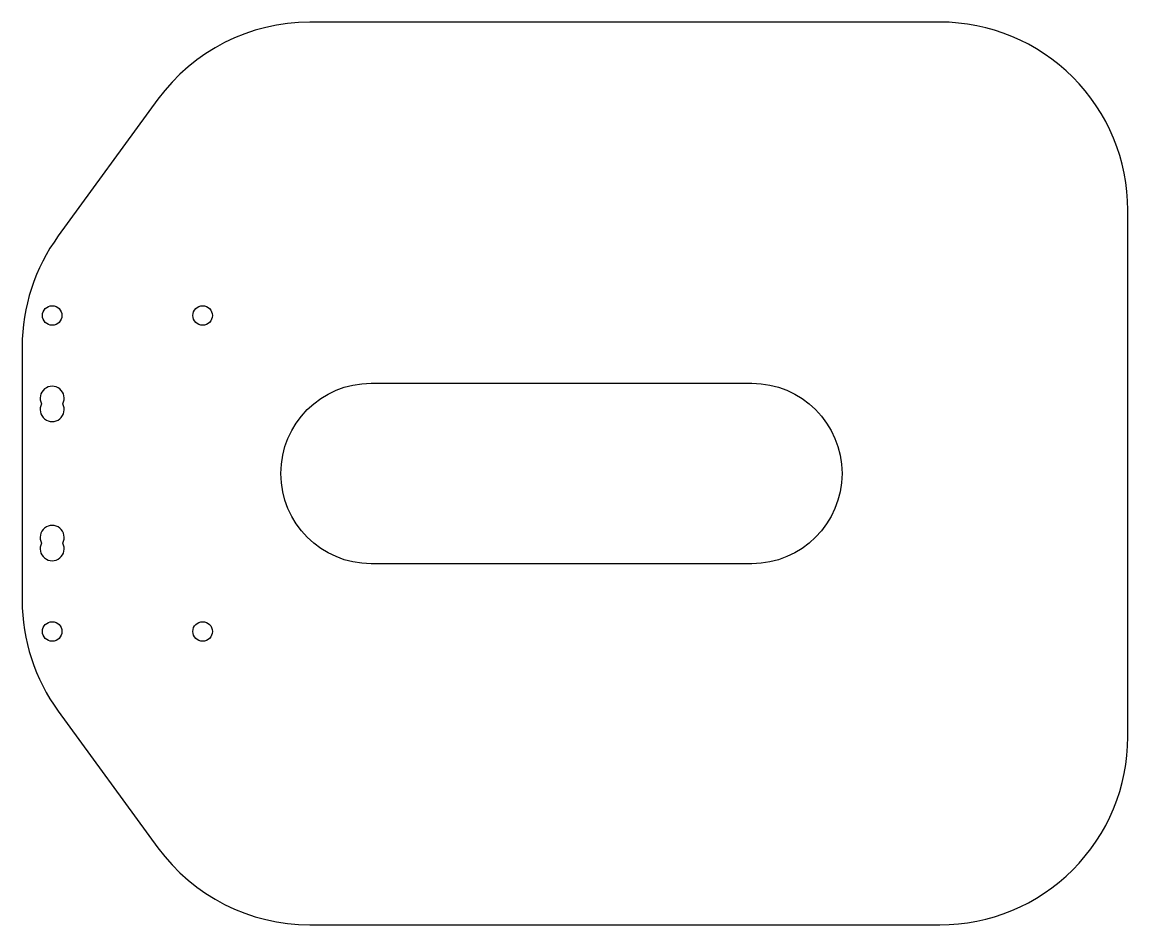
# Model space of a CAD drawing. Header units: millimetres. Extents: x -117 to 30, y -62 to 58.
import ezdxf

# ---------------------------------------------------------------- set-up
doc = ezdxf.new("R2010")
doc.units = ezdxf.units.MM
doc.layers.get('0').update_dxf_attribs({"linetype": 'CONTINUOUS'})

msp = doc.modelspace()

# ---------------------------------------------------------------- linework, layer by layer
for points in [[(-78.75, 58.09, 0.239481), (-98.94, 47.83), (-112.19, 29.67, 0.158963), (-117, 14.93), (-117, -18.76, 0.158963), (-112.19, -33.5), (-98.94, -51.65, 0.239481), (-78.75, -61.91), (5, -61.91, 0.414214), (30, -36.91), (30, 33.09, 0.414214), (5, 58.09)], [(-111.59, 7.34, 1.66274), (-114.41, 7.34, 1.66274)], [(-70.6, 10.09), (-20, 10.09, -1), (-20, -13.91), (-70.6, -13.91, -1)], [(-111.59, -11.16, 1.66274), (-114.41, -11.16, 1.66274)]]:
    msp.add_lwpolyline(points, format="xyb", close=True)
for centre in [(-113, 19.09), (-93, 19.09), (-113, -22.91), (-93, -22.91)]:
    msp.add_circle(centre, 1.3)

doc.saveas('drawing.dxf')
